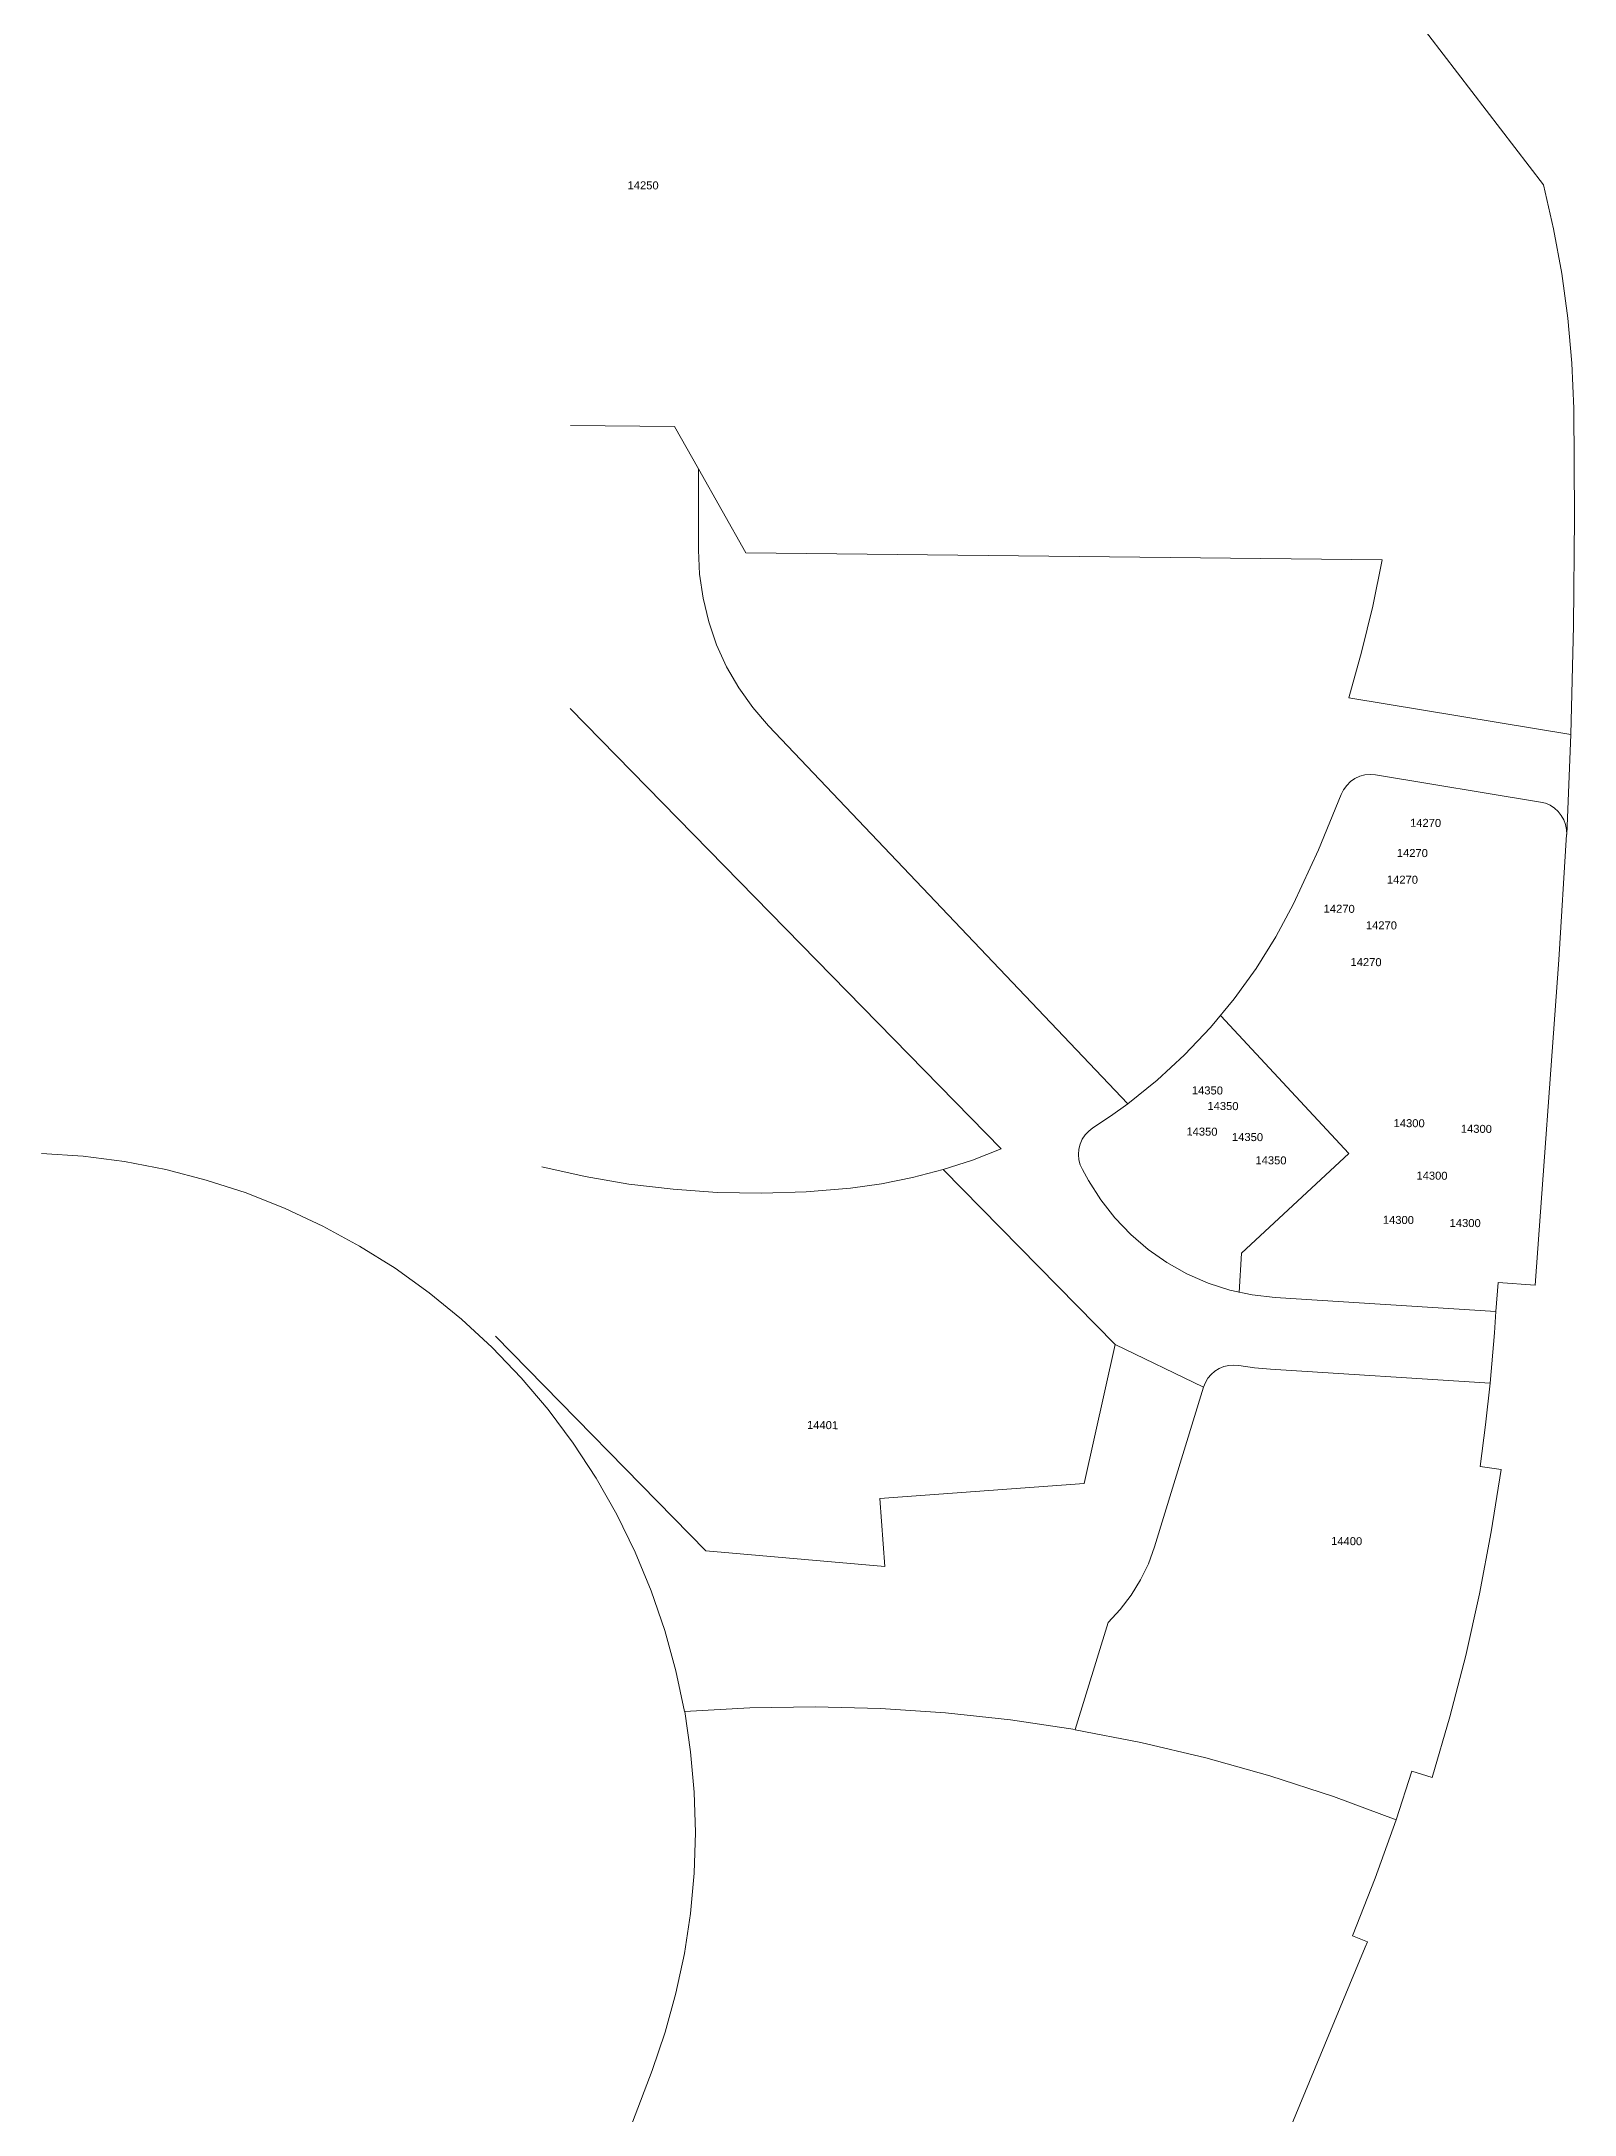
# Model space of a CAD drawing. Header units: feet. Extents: x 2808417 to 2820762, y 948624 to 970780.
# Drawn here: x 2809374 to 2810811, y 962924 to 964867 of the extents above; entities that cross this region are included whole.
import ezdxf
from ezdxf.enums import TextEntityAlignment as Align

# ---------------------------------------------------------------- set-up
doc = ezdxf.new("R2010")
doc.units = ezdxf.units.FT
doc.header["$LTSCALE"] = 0.015
doc.header["$MEASUREMENT"] = 0
doc.layers.add('Dakota County Addresses', color=7, linetype='Continuous')
doc.layers.add('Dakota County Parcels', color=7, linetype='Continuous')
doc.styles.add('Dimensions 100', font='arial.ttf')

# ---------------------------------------------------------------- blocks, each defined once
blk = doc.blocks.new('ACMAP_ANN_TEMPLATE_Dakota County Addresses')
at = {"layer": 'Dakota County Addresses', "style": 'Dimensions 100'}
blk.add_attdef('DakotaCountyAddress', text='', height=50, dxfattribs=at).set_placement((0, 0), align=Align.CENTER)

msp = doc.modelspace()

# ---------------------------------------------------------------- linework, layer by layer
at = {"layer": 'Dakota County Parcels', "lineweight": 5}
for p, q in [((2810608, 964958.9), (2810781.5, 964732.6)), ((2809869.5, 964506.9), (2809967.2, 964505.9)), ((2809967.2, 964505.9), (2809989.5, 964466.3)), ((2809989.5, 964466.3), (2809989.5, 964390.1)), ((2809989.5, 964466.3), (2810033.8, 964387.6)), ((2810033.8, 964387.6), (2810630.3, 964381.1)), ((2810599, 964251.7), (2810807.3, 964217.3)), ((2810273.2, 963828.9), (2809869.4, 964241.6)), ((2810055.2, 964225.4), (2810392, 963871.2)), ((2810778.7, 964154), (2810624.1, 964179.5)), ((2810795.9, 964006.2), (2810803.2, 964123.5)), ((2810773.8, 963701.2), (2810795.9, 964006.2)), ((2810599.1, 963824.4), (2810479, 963953.7)), ((2810498.6, 963731.1), (2810599.1, 963824.4)), ((2810380, 963645.4), (2810219, 963809.5)), ((2810349.4, 963809.4), (2810355.1, 963799.3)), ((2810496.3, 963694.2), (2810498.6, 963731.1)), ((2810530, 963689.5), (2810737, 963676.4)), ((2810736.9, 963676.4), (2810738.9, 963703.7)), ((2810738.9, 963703.7), (2810773.8, 963701.2)), ((2810737, 963676.4), (2810735.6, 963656.4)), ((2809799.4, 963653.4), (2809996.5, 963451.9)), ((2810731.6, 963609.3), (2810735.6, 963656.4)), ((2810350.9, 963515.2), (2810380, 963645.4)), ((2810462.9, 963605.5), (2810380, 963645.4)), ((2810731.6, 963609.3), (2810525.7, 963622.3)), ((2810462.9, 963605.5), (2810417, 963455.7)), ((2810722.1, 963531.1), (2810741.9, 963528.3)), ((2810159.5, 963501.1), (2810350.9, 963515.2)), ((2810164.2, 963437.5), (2810159.5, 963501.1)), ((2809996.5, 963451.9), (2810164.2, 963437.5)), ((2810373.4, 963384.9), (2810342.6, 963284.4)), ((2810643.3, 963199.9), (2810658.1, 963245.5)), ((2810658.1, 963245.5), (2810677.2, 963239.6)), ((2810602.6, 963091.1), (2810616.5, 963085.4)), ((2810614.5, 963080.4), (2810616.5, 963085.4)), ((2810544.1, 962910.7), (2810614.5, 963080.4)), ((2809927.8, 962916.4), (2809946.1, 962965))]:
    msp.add_line(p, q, dxfattribs=at)
for points in [[(2810809.9, 964522.9), (2810808.1, 964565.3), (2810804.3, 964607.5), (2810798.6, 964649.5), (2810791, 964691.2), (2810781.5, 964732.6)], [(2810807.3, 964217.3), (2810809.8, 964319.1), (2810810.6, 964421), (2810809.9, 964522.9)], [(2809989.5, 964390.1), (2809990.5, 964367.5), (2809993.8, 964345), (2809999.1, 964322.9), (2810006.5, 964301.4), (2810015.9, 964280.8), (2810027.2, 964261.1), (2810040.4, 964242.6), (2810055.2, 964225.4)], [(2810599, 964251.7), (2810611.1, 964294.4), (2810621.5, 964337.6), (2810630.3, 964381.1)], [(2810803.3, 964123.5), (2810803.3, 964123.6), (2810807.3, 964217.3)], [(2810624.1, 964179.5), (2810619.1, 964179.8), (2810614.1, 964179.4), (2810609.3, 964178.1), (2810604.8, 964176), (2810600.7, 964173.1), (2810597.1, 964169.6), (2810594.2, 964165.5), (2810592, 964161)], [(2810547.3, 964058.7), (2810570.8, 964109.3), (2810592, 964161)], [(2810803.3, 964123.5), (2810803.3, 964123.6), (2810803.1, 964128.3), (2810802.2, 964133), (2810800.6, 964137.4), (2810798.2, 964141.5), (2810795.2, 964145.2), (2810791.7, 964148.4), (2810787.7, 964151), (2810783.3, 964152.8), (2810778.7, 964154)], [(2810392, 963871.2), (2810419.3, 963893.2), (2810445.1, 963917), (2810469.3, 963942.5), (2810491.7, 963969.5), (2810512.2, 963997.9), (2810530.8, 964027.7), (2810547.3, 964058.7)], [(2810359.2, 963848.5), (2810375.8, 963859.6), (2810392, 963871.2)], [(2810359.2, 963848.5), (2810355.3, 963845.6), (2810351.9, 963841.9), (2810349.2, 963837.8), (2810347.2, 963833.3), (2810346, 963828.5), (2810345.6, 963823.6), (2810346.1, 963818.7), (2810347.4, 963813.9), (2810349.4, 963809.4)], [(2809976.5, 963301.3), (2809968.4, 963339.7), (2809957.9, 963377.5), (2809945.2, 963414.6), (2809930.1, 963450.8), (2809912.9, 963486), (2809893.5, 963520.1), (2809872, 963552.9), (2809848.6, 963584.4), (2809823.3, 963614.3), (2809796.2, 963642.6), (2809767.4, 963669.2), (2809737, 963694), (2809705.1, 963716.9), (2809671.9, 963737.7), (2809637.5, 963756.5), (2809602, 963773.1), (2809565.5, 963787.5), (2809528.2, 963799.6), (2809490.2, 963809.4), (2809451.7, 963816.9), (2809412.9, 963821.9), (2809373.7, 963824.6)], [(2810219, 963809.5), (2810246.4, 963818.4), (2810273.2, 963828.9)], [(2809842.7, 963811.9), (2809883.3, 963802.9), (2809924.3, 963795.9), (2809965.7, 963791), (2810007.2, 963788.1), (2810048.8, 963787.4), (2810090.4, 963788.7), (2810131.9, 963792.1)], [(2810131.9, 963792.1), (2810161.2, 963796.2), (2810190.2, 963801.9), (2810218.8, 963809.4)], [(2810355.1, 963799.3), (2810366.6, 963781.1), (2810379.8, 963764.1), (2810394.7, 963748.5), (2810411, 963734.5), (2810428.6, 963722.2), (2810447.4, 963711.7), (2810467.1, 963703.1), (2810487.6, 963696.5), (2810508.6, 963691.9), (2810530, 963689.5)], [(2810495.9, 963625.8), (2810491.2, 963626.2), (2810486.5, 963625.9), (2810481.9, 963624.8), (2810477.6, 963623), (2810473.6, 963620.6), (2810470, 963617.5), (2810467, 963613.9), (2810464.6, 963609.9), (2810462.9, 963605.5)], [(2810495.9, 963625.8), (2810510.7, 963623.7), (2810525.7, 963622.3)], [(2810722.1, 963531.1), (2810727.2, 963570.1), (2810731.5, 963609.3)], [(2810677.2, 963239.6), (2810693.8, 963296.4), (2810708.6, 963353.8), (2810721.5, 963411.6), (2810732.6, 963469.8), (2810741.9, 963528.3)], [(2810373.4, 963384.9), (2810384.9, 963397.1), (2810395.1, 963410.5), (2810403.9, 963424.8), (2810411.3, 963439.9), (2810417, 963455.7)], [(2809946.1, 962965), (2809958.3, 963000.9), (2809968.4, 963037.5), (2809976.3, 963074.7), (2809982, 963112.2), (2809985.4, 963150), (2809986.6, 963187.9), (2809985.5, 963225.9), (2809982.2, 963263.7), (2809976.6, 963301.3)], [(2810342.6, 963284.4), (2810282, 963293.5), (2810221.2, 963300.1), (2810160.1, 963304.1), (2810098.9, 963305.7), (2810037.7, 963304.8), (2809976.5, 963301.3)], [(2810643.3, 963199.9), (2810584.7, 963221.8), (2810525.2, 963241.2), (2810465, 963258.1), (2810404.1, 963272.5), (2810342.6, 963284.3)], [(2810602.6, 963091.1), (2810623.8, 963145.2), (2810643.3, 963199.9)]]:
    msp.add_lwpolyline(points, dxfattribs=at)

# ---------------------------------------------------------------- block references
at = {"layer": 'Dakota County Addresses', "lineweight": 5, "xscale": 0.15, "yscale": 0.15, "zscale": 0.15, "rotation": 359.5015230000861}
for p, values in [((2809937.6, 964728.4), {'DakotaCountyAddress': '14250'}), ((2810671, 964130.7), {'DakotaCountyAddress': '14270'}), ((2810658.6, 964102.5), {'DakotaCountyAddress': '14270'}), ((2810649.3, 964077.5), {'DakotaCountyAddress': '14270'}), ((2810590, 964050.2), {'DakotaCountyAddress': '14270'}), ((2810629.6, 964034.7), {'DakotaCountyAddress': '14270'}), ((2810615.2, 964000.2), {'DakotaCountyAddress': '14270'}), ((2810466.5, 963879.9), {'DakotaCountyAddress': '14350'}), ((2810481.1, 963865.3), {'DakotaCountyAddress': '14350'}), ((2810461.4, 963841.3), {'DakotaCountyAddress': '14350'}), ((2810504.1, 963836.2), {'DakotaCountyAddress': '14350'}), ((2810655.6, 963849.2), {'DakotaCountyAddress': '14300'}), ((2810718.6, 963843.9), {'DakotaCountyAddress': '14300'}), ((2810526.1, 963814.4), {'DakotaCountyAddress': '14350'}), ((2810677, 963800), {'DakotaCountyAddress': '14300'}), ((2810645.5, 963758.5), {'DakotaCountyAddress': '14300'}), ((2810708.1, 963755.6), {'DakotaCountyAddress': '14300'}), ((2810105.8, 963566.2), {'DakotaCountyAddress': '14401'}), ((2810597, 963457.4), {'DakotaCountyAddress': '14400'})]:
    msp.add_blockref('ACMAP_ANN_TEMPLATE_Dakota County Addresses', p, dxfattribs=at).add_auto_attribs(values)

doc.saveas('drawing.dxf')
